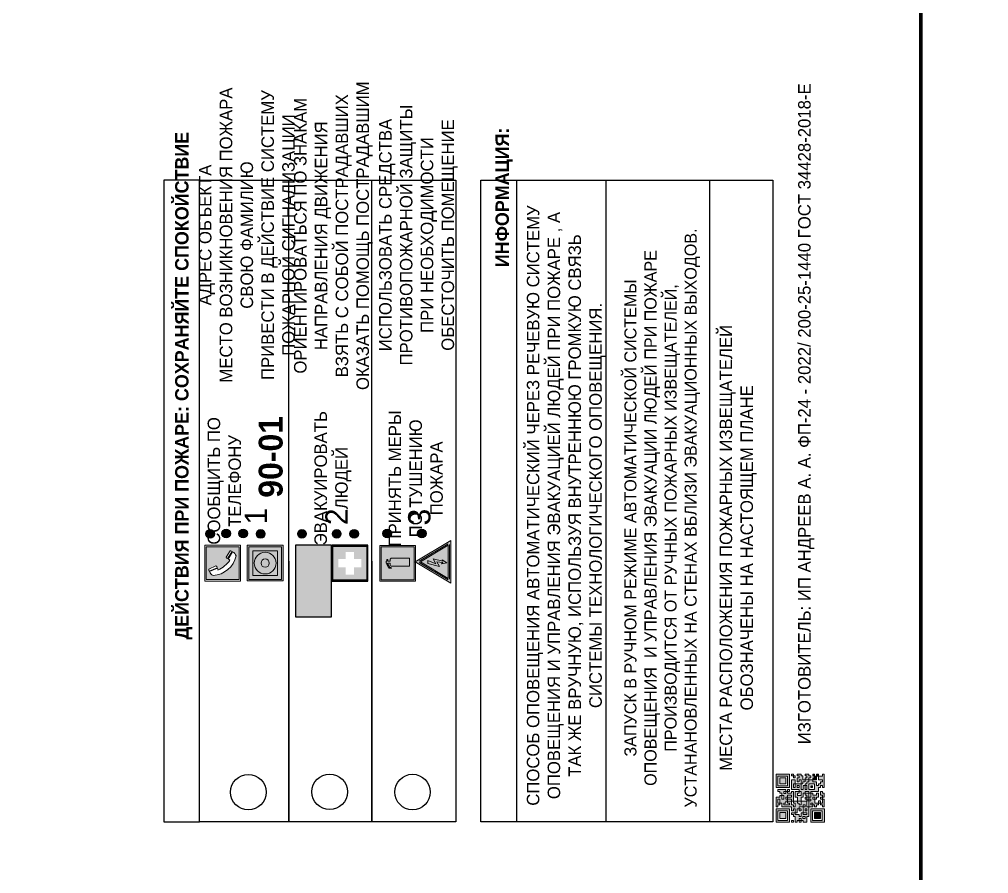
# Model space of a CAD drawing. Header units: millimetres. Extents: x 13114 to 67229, y 22859 to 38520.
# Drawn here: x 23837 to 24054.3, y 30905.4 to 31096.8 of the extents above; entities that cross this region are included whole.
import ezdxf

# ---------------------------------------------------------------- set-up
doc = ezdxf.new("R2010")
doc.units = ezdxf.units.MM
doc.styles.add('обычный', font='arial.ttf')

# ---------------------------------------------------------------- blocks, each defined once
blk = doc.blocks.new('A$C3E6D3DDE')
at = {"lineweight": 5}
h = blk.add_hatch(color=40, dxfattribs=at)
h.paths.add_polyline_path([(24.1, 1.45), (16.46, -11.35), (31.74, -11.35)])
h.paths.add_polyline_path([(24.09, -0.46), (30.03, -10.41), (18.14, -10.41)], flags=16)
h.paths.add_polyline_path([(24.54, -3.08), (23.41, -6.02), (25.13, -5.01), (24.33, -8.5), (24.82, -8.27), (23.79, -9.86), (23.4, -8.04), (23.8, -8.43), (24.04, -6.29), (22.39, -7.25), (23.44, -3.08)], flags=0)
h = blk.add_hatch(color=256, dxfattribs=at)
h.paths.add_polyline_path([(24.37, 0.03, 0.567511), (23.82, 0.03), (17.59, -10.4, 0.582454), (17.86, -10.88), (30.32, -10.88, 0.582149), (30.6, -10.4)])
h.paths.add_polyline_path([(24.09, -0.46), (18.14, -10.41), (30.03, -10.41)], flags=16)
h.paths.add_polyline_path([(24.54, -3.08), (23.41, -6.02), (25.13, -5.01), (24.33, -8.5), (24.82, -8.27), (23.79, -9.86), (23.4, -8.04), (23.8, -8.43), (24.04, -6.29), (22.39, -7.25), (23.44, -3.08)], flags=0)
h = blk.add_hatch(color=40, dxfattribs=at)
h.paths.add_polyline_path([(24.09, -0.46), (18.14, -10.41), (30.03, -10.41)])
h.paths.add_polyline_path([(24.82, -8.27), (23.79, -9.86), (23.4, -8.04), (23.8, -8.43), (24.04, -6.29), (22.39, -7.25), (23.44, -3.08), (24.54, -3.08), (23.41, -6.02), (25.13, -5.01), (24.33, -8.5)], flags=16)
at = {"color": 40, "lineweight": 5}
for p, q in [((16.46, -11.35), (24.1, 1.45)), ((24.1, 1.45), (31.74, -11.35))]:
    blk.add_line(p, q, dxfattribs=at)
at = {"lineweight": 5}
for p, q in [((17.59, -10.4), (23.82, 0.03)), ((24.37, 0.03), (30.6, -10.4)), ((18.14, -10.41), (24.09, -0.46)), ((23.44, -3.08), (22.39, -7.25)), ((23.41, -6.02), (24.54, -3.08)), ((24.54, -3.08), (23.44, -3.08)), ((24.09, -0.46), (30.03, -10.41)), ((22.39, -7.25), (24.04, -6.29)), ((25.13, -5.01), (23.41, -6.02)), ((24.04, -6.29), (23.8, -8.43)), ((24.33, -8.5), (25.13, -5.01)), ((18.14, -10.41), (30.03, -10.41)), ((23.8, -8.43), (23.4, -8.04)), ((23.4, -8.04), (23.79, -9.86)), ((23.79, -9.86), (24.82, -8.27)), ((24.82, -8.27), (24.33, -8.5)), ((17.86, -10.88), (30.32, -10.88))]:
    blk.add_line(p, q, dxfattribs=at)
at = {"color": 50, "lineweight": 5}
blk.add_line((31.74, -11.35), (16.46, -11.35), dxfattribs=at)
blk = doc.blocks.new('A$C456E1F9C')
at = {"lineweight": 5}
h = blk.add_hatch(color=242, dxfattribs=at)
h.paths.add_polyline_path([(0.51, -1.47), (0.51, -13.26), (12.29, -13.26), (12.29, -1.47)])
h.paths.add_polyline_path([(5.42, -4.95, -0.254479), (4.78, -5.4), (3.52, -2.53, -0.209735), (4.23, -2.4)], flags=16)
h.paths.add_polyline_path([(8.53, -8.6), (10.87, -10.17), (10.54, -10.76), (8.03, -9.13, -0.192251)], flags=16)
h.paths.add_polyline_path([(4.61, -5.49, 0.005518), (3.87, -5.72, 0.128647), (7.49, -10.01, 0.00809), (7.83, -9.33), (10.47, -10.97, -0.16736), (8.99, -12.25, -0.327862), (1.95, -3.95, -0.166952), (3.36, -2.62)], flags=16)
at = {"color": 242, "lineweight": 5}
for p, q in [((0, -13.77), (0, -0.97)), ((12.8, -0.97), (0, -0.97)), ((4.61, -5.49), (3.36, -2.62)), ((3.52, -2.53), (4.78, -5.4)), ((4.23, -2.4), (5.42, -4.95)), ((12.8, -13.77), (12.8, -0.97)), ((7.83, -9.33), (10.47, -10.97)), ((8.03, -9.13), (10.54, -10.76)), ((10.81, -10.12), (8.53, -8.6)), ((10.54, -10.76), (10.8, -10.3)), ((10.8, -10.3), (10.81, -10.12)), ((0, -13.77), (12.8, -13.77))]:
    blk.add_line(p, q, dxfattribs=at)
blk.add_lwpolyline([(0.51, -1.47), (12.29, -1.47), (12.29, -13.26), (0.51, -13.26)], close=True, dxfattribs=at)
for centre, radius, start, end in [((4.59, -5.34), 2.99, 114.2845, 152.1974), ((4.02, -3.27), 0.891, 76.3284, 123.7092), ((11.12, -3.31), 9.19, 183.9915, 256.6009), ((14.98, -39.1), 35.17, 107.1487, 108.4135), ((13.86, -0.94), 11.08, 205.5536, 234.8762), ((4.68, -4.59), 0.824, 276.9621, 334.0723), ((-13.31, 0.8), 23.44, 332.5487, 334.4027), ((8.94, -9.5), 0.989, 114.4092, 157.9388), ((7.87, -9.46), 3, 291.9291, 329.9329)]:
    blk.add_arc(centre, radius, start, end, dxfattribs=at)
blk = doc.blocks.new('A$C54414219')
at = {"true_color": 0xffffff}
h = blk.add_hatch(color=7, dxfattribs=at)
h.paths.add_polyline_path([(2.39, -9.45), (2.39, -18.3), (11.23, -18.3), (11.23, -9.45)], flags=0)
h.paths.add_polyline_path([(10.71, -13.87, -1), (2.92, -13.87, -1)], flags=0)
h.paths.add_polyline_path([(8.3, -13.87, -1), (5.33, -13.87, -1)], flags=0)
h.paths.add_polyline_path([(0.41, -7.47), (0.41, -20.27), (13.21, -20.27), (13.21, -7.47)])
h.paths.add_polyline_path([(0.92, -19.77), (12.71, -19.77), (12.71, -7.98), (0.92, -7.98)], flags=16)
h.paths.add_polyline_path([(11.23, -9.45), (11.23, -18.3), (2.39, -18.3), (2.39, -9.45)], flags=0)
at = {"lineweight": 5}
h = blk.add_hatch(color=242, dxfattribs=at)
h.paths.add_polyline_path([(12.71, -7.98), (0.92, -7.98), (0.92, -19.77), (12.71, -19.77)])
h.paths.add_polyline_path([(11.23, -18.3), (2.39, -18.3), (2.39, -9.45), (11.23, -9.45)], flags=16)
h.paths.add_polyline_path([(10.71, -13.87, -1), (2.92, -13.87, -1)], flags=0)
h.paths.add_polyline_path([(8.3, -13.87, -1), (5.33, -13.87, -1)], flags=0)
at = {"true_color": 0xffffff}
h = blk.add_hatch(color=7, dxfattribs=at)
h.paths.add_polyline_path([(2.39, -9.45), (2.39, -18.3), (11.23, -18.3), (11.23, -9.45)])
h.paths.add_polyline_path([(10.71, -13.87, -1), (2.92, -13.87, -1)], flags=16)
h.paths.add_polyline_path([(8.3, -13.87, -1), (5.33, -13.87, -1)], flags=0)
at = {"lineweight": 5}
h = blk.add_hatch(color=242, dxfattribs=at)
h.paths.add_polyline_path([(2.92, -13.87, 1), (10.71, -13.87, 1)])
h.paths.add_polyline_path([(8.3, -13.87, -1), (5.33, -13.87, -1)], flags=16)
at = {"color": 242, "lineweight": 5}
for p, q in [((0.41, -20.27), (0.41, -7.47)), ((0.41, -7.47), (13.21, -7.47)), ((0.41, -7.47), (13.21, -7.47)), ((13.21, -20.27), (13.21, -7.47)), ((0.41, -20.27), (13.21, -20.27))]:
    blk.add_line(p, q, dxfattribs=at)
for points in [[(0.92, -7.98), (12.71, -7.98), (12.71, -19.77), (0.92, -19.77)], [(2.39, -9.45), (11.23, -9.45), (11.23, -18.3), (2.39, -18.3)]]:
    blk.add_lwpolyline(points, close=True, dxfattribs=at)
for radius in [3.89, 1.49]:
    blk.add_circle((6.81, -13.87), radius, dxfattribs=at)
blk = doc.blocks.new('A$C32E8229D')
at = {"true_color": 0xffffff}
blk.add_hatch(color=7, dxfattribs=at).paths.add_polyline_path([(0, 0), (0, -8), (16, -8), (16, 0)])
h = blk.add_hatch(color=126)
h.paths.add_polyline_path([(0.2, -0.2), (15.8, -0.2), (15.8, -7.8), (0.2, -7.8)])
h.paths.add_polyline_path([(13.49, -2.05), (12.08, -2.05), (11.37, -2.63, 0.162397), (11.29, -2.84), (11.29, -3.63), (10.35, -3.63), (10.35, -4.05), (11.68, -4.05), (11.68, -3.48), (12.26, -4.28), (11.29, -5.1), (11.29, -6.78), (11.85, -6.78), (11.85, -5.44), (12.8, -4.64), (12.8, -5.94), (14.46, -5.94), (14.46, -5.39), (13.45, -5.39), (13.45, -3.97), (12.46, -2.59), (13.15, -2.59), (13.69, -3.34), (14.18, -3)], flags=16)
h.paths.add_polyline_path([(10.74, -1.82, 1), (11.8, -1.82, 1)], flags=16)
h.paths.add_polyline_path([(9.39, -3.59), (5.99, -3.59), (6.56, -3.03), (5.91, -3.03), (5.1, -3.83), (5.91, -4.64), (6.56, -4.64), (5.99, -4.09), (9.39, -4.09)], flags=16)
h.paths.add_polyline_path([(4.29, -1.08), (1.72, -1.08), (1.72, -6.6), (4.29, -6.6)], flags=16)
at = {"color": 126}
blk.add_lwpolyline([(16, -8), (0, -8), (0, 0), (16, 0)], close=True, dxfattribs=at)
blk = doc.blocks.new('A$C18900ED3')
h = blk.add_hatch(color=126)
h.paths.add_polyline_path([(-0.18, -0.18), (-7.02, -0.18), (-7.02, -7.02), (-0.18, -7.02)])
h.paths.add_polyline_path([(-5.89, -4.46), (-5.89, -2.77), (-4.46, -2.77), (-4.46, -1.31), (-2.77, -1.31), (-2.77, -2.77), (-1.33, -2.77), (-1.33, -4.46), (-2.77, -4.46), (-2.77, -5.89), (-4.46, -5.89), (-4.46, -4.46)], flags=16)
at = {"color": 126}
for p, q in [((-7.2, 0), (-7.2, -7.2)), ((0, 0), (-7.2, 0)), ((0, -7.2), (0, 0)), ((-7.02, -7.02), (-7.02, -0.18)), ((-7.02, -0.18), (-0.18, -0.18)), ((-0.18, -0.18), (-0.18, -7.02)), ((-7.2, -7.2), (0, -7.2)), ((-0.18, -7.02), (-7.02, -7.02))]:
    blk.add_line(p, q, dxfattribs=at)
blk = doc.blocks.new('A$C3AD82952')
at = {"true_color": 0xf5f5ff}
h = blk.add_hatch(color=7, dxfattribs=at)
h.dxf.hatch_style = 1
h.paths.add_polyline_path([(8.21, 8.73, 0.414214), (7.89, 9.05), (7.22, 9.05), (7.22, 9.92), (7.59, 9.92, 1), (7.57, 10.36), (7.22, 10.36), (7.22, 10.6), (6.43, 10.6), (6.43, 10.36), (6.01, 10.36), (4.74, 9.59), (4.74, 8.69), (4.98, 8.73), (4.98, 9.26), (6.12, 9.91), (6.43, 9.91), (6.43, 9.05), (5.76, 9.05, 0.414214), (5.44, 8.73), (5.44, 2.2), (8.21, 2.2)], flags=0)
h.paths.add_polyline_path([(12.8, 12.8), (0, 12.8), (0, 0), (12.8, 0)])
h.paths.add_polyline_path([(0.51, 12.29), (12.29, 12.29), (12.29, 0.51), (0.51, 0.51)], flags=16)
h.paths.add_polyline_path([(4.74, 9.59), (6.01, 10.36), (6.43, 10.36), (6.43, 10.6), (7.22, 10.6), (7.22, 10.36), (7.59, 10.36, -0.94586), (7.59, 9.92), (7.22, 9.92), (7.22, 9.05), (7.89, 9.05, -0.414214), (8.21, 8.73), (8.21, 2.2), (5.44, 2.2), (5.44, 8.73, -0.414214), (5.76, 9.05), (6.43, 9.05), (6.43, 9.91), (6.12, 9.91), (4.98, 9.26), (4.98, 8.73), (4.74, 8.69)], flags=0)
h = blk.add_hatch(color=242)
h.dxf.hatch_style = 1
h.paths.add_polyline_path([(12.29, 12.29), (0.51, 12.29), (0.51, 0.51), (12.29, 0.51)])
h.paths.add_polyline_path([(4.74, 8.69), (4.74, 9.59), (6.01, 10.36), (6.43, 10.36), (6.43, 10.6), (7.22, 10.6), (7.22, 10.36), (7.59, 10.36, -0.94586), (7.59, 9.92), (7.22, 9.92), (7.22, 9.05), (7.89, 9.05, -0.414214), (8.21, 8.73), (8.21, 2.2), (5.44, 2.2), (5.44, 8.73, -0.414214), (5.76, 9.05), (6.43, 9.05), (6.43, 9.91), (6.12, 9.91), (4.98, 9.26), (4.98, 8.73)], flags=16)
h = blk.add_hatch(color=7, dxfattribs=at)
h.dxf.hatch_style = 1
h.paths.add_polyline_path([(8.21, 8.73, 0.414214), (7.89, 9.05), (7.22, 9.05), (7.22, 9.92), (7.59, 9.92, 1), (7.57, 10.36), (7.22, 10.36), (7.22, 10.6), (6.43, 10.6), (6.43, 10.36), (6.01, 10.36), (4.74, 9.59), (4.74, 8.69), (4.98, 8.73), (4.98, 9.26), (6.12, 9.91), (6.43, 9.91), (6.43, 9.05), (5.76, 9.05, 0.414214), (5.44, 8.73), (5.44, 2.2), (8.21, 2.2)])
at = {"color": 242, "lineweight": 5}
for p, q in [((0, 0), (0, 12.8)), ((0, 12.8), (12.8, 12.8)), ((7.22, 10.6), (6.43, 10.6)), ((6.43, 10.6), (6.43, 10.36)), ((7.22, 10.36), (7.22, 10.6)), ((12.8, 0), (12.8, 12.8)), ((6.01, 10.36), (4.74, 9.59)), ((4.74, 9.59), (4.74, 8.69)), ((4.74, 8.69), (4.98, 8.73)), ((4.98, 9.26), (6.12, 9.91)), ((4.98, 8.73), (4.98, 9.26)), ((5.44, 2.2), (5.44, 8.73)), ((5.76, 9.05), (6.43, 9.05)), ((6.01, 10.36), (6.43, 10.36)), ((6.12, 9.91), (6.43, 9.91)), ((6.43, 9.91), (6.43, 9.05)), ((7.59, 10.36), (7.22, 10.36)), ((7.22, 9.05), (7.22, 9.92)), ((7.59, 9.92), (7.22, 9.92)), ((7.89, 9.05), (7.22, 9.05)), ((8.21, 2.2), (8.21, 8.73)), ((0, 0), (12.8, 0)), ((5.44, 2.2), (8.21, 2.2))]:
    blk.add_line(p, q, dxfattribs=at)
blk.add_lwpolyline([(0.51, 12.29), (12.29, 12.29), (12.29, 0.51), (0.51, 0.51)], close=True, dxfattribs=at)
for centre, radius, start, end in [((5.76, 8.73), 0.32, 90, 180), ((7.58, 10.14), 0.223, 273.1875, 86.8125), ((7.89, 8.73), 0.32, 0, 90)]:
    blk.add_arc(centre, radius, start, end, dxfattribs=at)
blk = doc.blocks.new('QR')
at = {"lineweight": 0}
h = blk.add_hatch(color=256, dxfattribs=at)
h.dxf.hatch_style = 1
h.paths.add_polyline_path([(9241.16, 2687.38), (9242.01, 2687.38), (9242.01, 2687.83), (9241.59, 2687.83), (9241.59, 2688.68), (9239.45, 2688.68), (9239.45, 2688.25), (9239.86, 2688.25), (9239.86, 2687.83), (9240.29, 2687.83), (9240.29, 2688.25), (9241.16, 2688.25), (9241.16, 2687.83), (9240.29, 2687.83), (9240.29, 2687.38), (9239.45, 2687.38), (9239.45, 2685.22), (9238.57, 2685.22), (9238.57, 2684.8), (9239.02, 2684.8), (9239.02, 2684.37), (9238.13, 2684.37), (9238.13, 2683.92), (9239.02, 2683.92), (9239.02, 2683.5), (9239.44, 2683.5), (9239.44, 2682.64), (9239.87, 2682.64), (9239.87, 2682.18), (9239.44, 2682.18), (9239.44, 2682.64), (9238.13, 2682.64), (9238.13, 2681.76), (9237.71, 2681.76), (9237.71, 2682.64), (9238.13, 2682.64), (9238.13, 2683.07), (9237.27, 2683.07), (9237.27, 2683.51), (9237.71, 2683.51), (9237.71, 2684.37), (9238.13, 2684.37), (9238.13, 2685.22), (9237.71, 2685.22), (9237.71, 2684.8), (9237.28, 2684.8), (9237.28, 2684.38), (9235.98, 2684.38), (9235.98, 2683.92), (9236.4, 2683.92), (9236.4, 2683.49), (9236.84, 2683.49), (9236.84, 2683.07), (9236.4, 2683.07), (9236.4, 2682.64), (9235.98, 2682.64), (9235.98, 2681.76), (9237.29, 2681.76), (9237.29, 2681.33), (9239.43, 2681.33), (9239.43, 2681.76), (9240.74, 2681.76), (9240.74, 2683.05), (9239.87, 2683.05), (9239.87, 2683.5), (9240.29, 2683.5), (9240.29, 2683.91), (9240.74, 2683.91), (9240.74, 2684.81), (9240.29, 2684.81), (9240.29, 2684.79), (9240.29, 2684.37), (9239.45, 2684.37), (9239.45, 2684.8), (9239.87, 2684.8), (9239.87, 2685.21), (9240.74, 2685.21), (9240.74, 2686.1), (9240.29, 2686.1), (9240.29, 2685.64), (9239.86, 2685.64), (9239.86, 2686.95), (9240.29, 2686.95), (9240.29, 2686.52), (9240.74, 2686.52), (9240.74, 2686.1), (9241.16, 2686.1), (9241.16, 2686.53), (9241.59, 2686.53), (9241.59, 2686.1), (9242.02, 2686.1), (9242.02, 2685.21), (9241.59, 2685.21), (9241.59, 2686.1), (9241.16, 2686.1), (9241.16, 2685.21), (9240.74, 2685.21), (9240.74, 2684.81), (9242.89, 2684.81), (9242.89, 2685.22), (9242.47, 2685.22), (9242.47, 2686.11), (9242.89, 2686.11), (9242.89, 2686.52), (9242.46, 2686.52), (9242.46, 2686.95), (9242.89, 2686.95), (9242.89, 2686.52), (9243.32, 2686.52), (9243.32, 2688.26), (9242.9, 2688.26), (9242.9, 2687.83), (9242.47, 2687.83), (9242.47, 2687.38), (9242.01, 2687.38), (9242.01, 2686.94), (9241.16, 2686.94)])
h.paths.add_polyline_path([(9239.02, 2682.18), (9239.02, 2681.76), (9238.54, 2681.76), (9238.54, 2682.18)], flags=16)
h.paths.add_polyline_path([(9237.27, 2682.65), (9237.27, 2682.19), (9236.83, 2682.19), (9236.83, 2682.65)], flags=16)
h = blk.add_hatch(color=256, dxfattribs=at)
h.dxf.hatch_style = 1
h.paths.add_polyline_path([(9238.15, 2687.83), (9236.83, 2687.83), (9236.83, 2686.52), (9238.15, 2686.52)], flags=0)
h.paths.add_polyline_path([(9239.01, 2685.65), (9239.01, 2688.68), (9235.98, 2688.68), (9235.98, 2685.65)])
h.paths.add_polyline_path([(9236.41, 2686.1), (9236.41, 2688.26), (9238.56, 2688.26), (9238.56, 2686.1)], flags=16)
h.paths.add_polyline_path([(9236.83, 2686.52), (9236.83, 2687.83), (9238.15, 2687.83), (9238.15, 2686.52)], flags=0)
h = blk.add_hatch(color=256, dxfattribs=at)
h.dxf.hatch_style = 1
h.paths.add_polyline_path([(9238.15, 2686.52), (9238.15, 2687.83), (9236.83, 2687.83), (9236.83, 2686.52)])
h.paths.add_polyline_path([(9245.91, 2686.52), (9245.91, 2687.83), (9244.59, 2687.83), (9244.59, 2686.52)], flags=0)
h.paths.add_polyline_path([(9246.77, 2685.65), (9246.77, 2688.68), (9243.74, 2688.68), (9243.74, 2685.65)])
h.paths.add_polyline_path([(9244.17, 2686.1), (9244.17, 2688.26), (9246.32, 2688.26), (9246.32, 2686.1)], flags=16)
h.paths.add_polyline_path([(9244.59, 2686.52), (9244.59, 2687.83), (9245.91, 2687.83), (9245.91, 2686.52)], flags=0)
h = blk.add_hatch(color=256, dxfattribs=at)
h.dxf.hatch_style = 1
h.paths.add_polyline_path([(9240.75, 2681.76), (9240.75, 2681.35), (9241.17, 2681.35), (9241.17, 2681.76)])
h.paths.add_polyline_path([(9241.6, 2682.18), (9241.17, 2682.18), (9241.17, 2681.76), (9241.6, 2681.76)])
h.paths.add_polyline_path([(9242.47, 2681.34), (9242.47, 2682.19), (9242.02, 2682.19), (9242.02, 2681.76), (9241.6, 2681.76), (9241.6, 2681.34)])
h.paths.add_polyline_path([(9239.87, 2678.3), (9239.44, 2678.3), (9239.44, 2677.89), (9241.17, 2677.89), (9241.17, 2678.3), (9240.28, 2678.3), (9240.28, 2678.73), (9239.87, 2678.73)])
h.paths.add_polyline_path([(9240.75, 2678.73), (9240.75, 2679.19), (9240.28, 2679.19), (9240.28, 2678.73)])
h.paths.add_polyline_path([(9241.6, 2678.73), (9241.17, 2678.73), (9241.17, 2678.3), (9241.6, 2678.3)])
h.paths.add_polyline_path([(9242.02, 2678.3), (9241.6, 2678.3), (9241.6, 2677.89), (9242.48, 2677.89), (9242.48, 2678.31), (9242.9, 2678.31), (9242.9, 2678.73), (9242.02, 2678.73)])
h.paths.add_polyline_path([(9246.36, 2684.37), (9246.36, 2684.79), (9245.93, 2684.79), (9245.93, 2684.37)])
h.paths.add_polyline_path([(9246.78, 2685.2), (9246.36, 2685.2), (9246.36, 2684.79), (9246.78, 2684.79)])
h.paths.add_polyline_path([(9245.91, 2687.83), (9244.59, 2687.83), (9244.59, 2686.52), (9245.91, 2686.52)])
h = blk.add_hatch(color=256, dxfattribs=at)
h.dxf.hatch_style = 1
h.paths.add_polyline_path([(9243.32, 2686.11), (9242.89, 2686.11), (9242.89, 2685.64), (9243.32, 2685.64)])
h.paths.add_polyline_path([(9239.02, 2683.07), (9239.02, 2683.5), (9238.56, 2683.5), (9238.56, 2683.07)])
h.paths.add_polyline_path([(9236.4, 2684.8), (9236.4, 2685.22), (9235.98, 2685.22), (9235.98, 2684.8)])
h.paths.add_polyline_path([(9236.4, 2683.07), (9236.4, 2683.49), (9235.98, 2683.49), (9235.98, 2683.07)])
h = blk.add_hatch(color=256, dxfattribs=at)
h.dxf.hatch_style = 1
h.paths.add_polyline_path([(9243.32, 2682.64), (9243.32, 2683.07), (9244.62, 2683.07), (9244.62, 2684.37), (9243.74, 2684.37), (9243.74, 2684.8), (9244.62, 2684.8), (9244.62, 2684.37), (9245.48, 2684.37), (9245.48, 2685.22), (9243.32, 2685.22), (9243.32, 2683.5), (9242.89, 2683.5), (9242.89, 2683.06), (9242.01, 2683.06), (9242.01, 2683.91), (9242.47, 2683.91), (9242.47, 2683.5), (9242.89, 2683.5), (9242.89, 2684.38), (9241.59, 2684.38), (9241.59, 2683.91), (9240.74, 2683.91), (9240.74, 2683.05), (9241.59, 2683.05), (9241.59, 2682.64), (9242.47, 2682.64), (9242.47, 2682.19), (9242.91, 2682.19), (9242.91, 2681.34), (9242.48, 2681.34), (9242.48, 2680.91), (9242.91, 2680.91), (9242.91, 2679.17), (9243.75, 2679.17), (9243.75, 2678.73), (9244.2, 2678.73), (9244.2, 2678.3), (9243.75, 2678.3), (9243.75, 2677.88), (9246.78, 2677.88), (9246.78, 2678.3), (9246.35, 2678.3), (9246.35, 2679.19), (9245.48, 2679.19), (9245.48, 2678.31), (9245.05, 2678.31), (9245.05, 2678.73), (9244.62, 2678.73), (9244.62, 2679.19), (9244.2, 2679.19), (9244.2, 2679.61), (9245.05, 2679.61), (9245.05, 2680.46), (9245.48, 2680.46), (9245.48, 2681.34), (9245.04, 2681.34), (9245.04, 2681.76), (9244.63, 2681.76), (9244.63, 2682.19), (9244.21, 2682.19), (9244.21, 2681.76), (9243.32, 2681.76), (9243.32, 2682.19), (9244.21, 2682.19), (9244.21, 2682.64)])
h.paths.add_polyline_path([(9243.75, 2683.49), (9243.75, 2683.92), (9244.21, 2683.92), (9244.21, 2683.49)], flags=16)
h.paths.add_polyline_path([(9243.32, 2681.34), (9244.63, 2681.34), (9244.63, 2680.04), (9243.32, 2680.04)], flags=16)
h.paths.add_polyline_path([(9243.76, 2680.89), (9244.18, 2680.89), (9244.18, 2680.48), (9243.76, 2680.48)], flags=0)
h = blk.add_hatch(color=256, dxfattribs=at)
h.dxf.hatch_style = 1
h.paths.add_polyline_path([(9246.36, 2683.07), (9246.78, 2683.07), (9246.78, 2683.92), (9246.36, 2683.92), (9246.36, 2683.49), (9245.92, 2683.49), (9245.92, 2683.92), (9245.06, 2683.92), (9245.06, 2683.49), (9245.48, 2683.49), (9245.48, 2683.07), (9244.62, 2683.07), (9244.62, 2682.65), (9245.05, 2682.65), (9245.05, 2682.18), (9245.48, 2682.18), (9245.48, 2682.65), (9246.36, 2682.65)])
h.paths.add_polyline_path([(9246.78, 2682.18), (9246.36, 2682.18), (9246.36, 2681.75), (9245.92, 2681.75), (9245.92, 2682.18), (9245.48, 2682.18), (9245.48, 2681.34), (9245.48, 2681.34), (9245.94, 2681.34), (9245.94, 2680.91), (9246.36, 2680.91), (9246.36, 2681.34), (9246.78, 2681.34)])
h = blk.add_hatch(color=256, dxfattribs=at)
h.dxf.hatch_style = 1
h.paths.add_polyline_path([(9242.02, 2680.46), (9242.48, 2680.46), (9242.48, 2680.91), (9241.58, 2680.91), (9241.58, 2681.35), (9241.17, 2681.35), (9241.17, 2680.91), (9240.75, 2680.91), (9240.75, 2681.33), (9239.43, 2681.33), (9239.43, 2680.46), (9239.86, 2680.46), (9239.86, 2680.92), (9240.3, 2680.92), (9240.3, 2680.46), (9239.86, 2680.46), (9239.86, 2680.04), (9239.44, 2680.04), (9239.44, 2679.62), (9239.86, 2679.62), (9239.86, 2679.19), (9240.29, 2679.19), (9240.29, 2680.03), (9241.18, 2680.03), (9241.18, 2680.47), (9241.6, 2680.47), (9241.6, 2680.03), (9241.18, 2680.03), (9241.18, 2679.61), (9241.6, 2679.61), (9241.6, 2679.19), (9242.47, 2679.19), (9242.47, 2679.6), (9242.02, 2679.6)])
h = blk.add_hatch(color=256, dxfattribs=at)
h.dxf.hatch_style = 1
h.paths.add_polyline_path([(9235.98, 2680.9), (9235.98, 2677.86), (9239.02, 2677.86), (9239.02, 2680.9)])
h.paths.add_polyline_path([(9238.57, 2680.48), (9238.57, 2678.32), (9236.41, 2678.32), (9236.41, 2680.48)], flags=16)
h.paths.add_polyline_path([(9238.15, 2680.05), (9238.15, 2678.74), (9236.83, 2678.74), (9236.83, 2680.05)], flags=0)
h = blk.add_hatch(color=256, dxfattribs=at)
h.dxf.hatch_style = 1
h.paths.add_polyline_path([(9238.15, 2680.05), (9236.83, 2680.05), (9236.83, 2678.74), (9238.15, 2678.74)])
h = blk.add_hatch(color=256, dxfattribs=at)
h.dxf.hatch_style = 1
h.paths.add_polyline_path([(9244.18, 2680.48), (9244.18, 2680.89), (9243.76, 2680.89), (9243.76, 2680.48)])
h = blk.add_hatch(color=256, dxfattribs=at)
h.dxf.hatch_style = 1
h.paths.add_polyline_path([(9245.93, 2680.04), (9245.93, 2680.46), (9245.48, 2680.46), (9245.48, 2679.62), (9246.35, 2679.62), (9246.35, 2680.04)])
h.paths.add_polyline_path([(9246.78, 2680.04), (9246.78, 2680.46), (9246.35, 2680.46), (9246.35, 2680.04)])
h.paths.add_polyline_path([(9246.78, 2679.18), (9246.78, 2679.62), (9246.35, 2679.62), (9246.35, 2679.18)])
for points in [[(9237.71, 2685.22), (9238.13, 2685.22), (9238.13, 2684.37), (9237.71, 2684.37), (9237.71, 2683.51), (9237.27, 2683.51), (9237.27, 2683.07), (9238.13, 2683.07), (9238.13, 2682.64), (9237.71, 2682.64), (9237.71, 2681.76), (9238.13, 2681.76), (9238.13, 2682.64), (9239.44, 2682.64), (9239.44, 2683.5), (9239.02, 2683.5), (9239.02, 2683.07), (9238.56, 2683.07), (9238.56, 2683.5), (9239.02, 2683.5), (9239.02, 2683.92), (9238.13, 2683.92), (9238.13, 2684.37), (9239.02, 2684.37), (9239.02, 2684.8), (9238.57, 2684.8), (9238.57, 2685.22), (9239.45, 2685.22), (9239.45, 2687.38), (9240.29, 2687.38), (9240.29, 2687.83), (9239.86, 2687.83), (9239.86, 2688.25), (9239.45, 2688.25), (9239.45, 2688.68), (9241.59, 2688.68), (9241.59, 2687.83), (9242.01, 2687.83), (9242.01, 2687.38), (9242.47, 2687.38), (9242.47, 2687.83), (9242.9, 2687.83), (9242.9, 2688.26), (9243.32, 2688.26), (9243.32, 2686.52), (9242.89, 2686.52), (9242.89, 2686.11), (9243.32, 2686.11), (9243.32, 2685.64), (9242.89, 2685.64), (9242.89, 2686.11), (9242.47, 2686.11), (9242.47, 2685.22), (9242.89, 2685.22), (9242.89, 2684.81), (9240.74, 2684.81), (9240.74, 2683.91), (9241.59, 2683.91), (9241.59, 2684.38), (9242.89, 2684.38), (9242.89, 2683.5), (9242.47, 2683.5), (9242.47, 2683.91), (9242.01, 2683.91), (9242.01, 2683.06), (9242.89, 2683.06), (9242.89, 2683.5), (9243.32, 2683.5), (9243.32, 2685.22), (9245.48, 2685.22), (9245.48, 2684.37), (9244.62, 2684.37), (9244.62, 2683.07), (9245.48, 2683.07), (9245.48, 2683.49), (9245.06, 2683.49), (9245.06, 2683.92), (9245.92, 2683.92), (9245.92, 2683.49), (9246.36, 2683.49), (9246.36, 2683.92), (9246.78, 2683.92), (9246.78, 2683.07), (9246.36, 2683.07), (9246.36, 2682.65), (9245.48, 2682.65), (9245.48, 2682.18), (9245.92, 2682.18), (9245.92, 2681.75), (9246.36, 2681.75), (9246.36, 2682.18), (9246.78, 2682.18), (9246.78, 2681.34), (9246.36, 2681.34), (9246.36, 2680.91), (9245.94, 2680.91), (9245.94, 2681.34), (9245.48, 2681.34), (9245.48, 2680.46), (9245.93, 2680.46), (9245.93, 2680.04), (9246.35, 2680.04), (9246.35, 2680.46), (9246.78, 2680.46), (9246.78, 2680.04), (9246.78, 2680.04), (9246.35, 2680.04), (9246.35, 2679.62), (9246.78, 2679.62), (9246.78, 2679.18), (9246.35, 2679.18), (9246.35, 2678.3), (9246.78, 2678.3), (9246.78, 2677.88), (9243.75, 2677.88), (9243.75, 2678.3), (9244.2, 2678.3), (9244.2, 2678.73), (9243.75, 2678.73), (9243.75, 2679.17), (9242.91, 2679.17), (9242.91, 2680.91), (9242.48, 2680.91), (9242.48, 2680.46), (9242.02, 2680.46), (9242.02, 2679.6), (9242.47, 2679.6), (9242.47, 2679.19), (9241.6, 2679.19), (9241.6, 2679.61), (9241.18, 2679.61), (9241.18, 2680.03), (9240.29, 2680.03), (9240.29, 2679.19), (9240.75, 2679.19), (9240.75, 2678.73), (9240.28, 2678.73), (9240.28, 2678.3), (9241.17, 2678.3), (9241.17, 2678.73), (9241.6, 2678.73), (9241.6, 2678.3), (9242.02, 2678.3), (9242.02, 2678.73), (9242.9, 2678.73), (9242.9, 2678.31), (9242.48, 2678.31), (9242.48, 2677.89), (9241.6, 2677.89), (9241.6, 2678.3), (9241.17, 2678.3), (9241.17, 2677.89), (9239.44, 2677.89), (9239.44, 2678.3), (9239.87, 2678.3), (9239.87, 2678.73), (9240.28, 2678.73), (9240.28, 2679.19), (9240.29, 2679.19), (9239.86, 2679.19), (9239.86, 2679.62), (9239.44, 2679.62), (9239.44, 2680.04), (9239.86, 2680.04), (9239.86, 2680.46), (9239.43, 2680.46), (9239.43, 2681.33), (9237.29, 2681.33), (9237.29, 2681.76), (9235.98, 2681.76), (9235.98, 2682.64), (9236.4, 2682.64), (9236.4, 2683.07), (9235.98, 2683.07), (9235.98, 2683.49), (9236.4, 2683.49), (9236.4, 2683.92), (9235.98, 2683.92), (9235.98, 2684.38), (9237.28, 2684.38), (9237.28, 2684.8), (9237.71, 2684.8), (9237.71, 2685.22), (9237.92, 2685.22)], [(9240.74, 2686.1), (9240.74, 2686.52), (9240.29, 2686.52), (9240.29, 2686.95), (9239.86, 2686.95), (9239.86, 2685.64), (9240.29, 2685.64), (9240.29, 2686.1), (9240.74, 2686.1), (9240.74, 2686.52)], [(9240.74, 2685.21), (9239.87, 2685.21), (9239.87, 2684.8), (9239.45, 2684.8), (9239.45, 2684.37), (9240.29, 2684.37), (9240.29, 2684.79), (9240.29, 2684.81), (9240.74, 2684.81), (9240.74, 2685.21), (9239.87, 2685.21)], [(9240.74, 2683.91), (9240.29, 2683.91), (9240.29, 2683.5), (9239.87, 2683.5), (9239.87, 2683.05), (9240.74, 2683.05), (9240.74, 2683.91)], [(9244.62, 2684.37), (9244.62, 2684.8), (9243.74, 2684.8), (9243.74, 2684.37), (9244.62, 2684.37)], [(9240.74, 2683.05), (9240.74, 2681.76), (9239.43, 2681.76), (9239.43, 2681.33), (9240.75, 2681.33), (9240.75, 2681.35), (9240.75, 2680.91), (9241.17, 2680.91), (9241.17, 2681.35), (9241.58, 2681.35), (9241.58, 2680.91), (9242.48, 2680.91), (9242.48, 2681.34), (9242.91, 2681.34), (9242.91, 2682.19), (9242.47, 2682.19), (9242.47, 2682.64), (9241.59, 2682.64), (9241.59, 2683.05), (9240.74, 2683.05)], [(9241.6, 2681.76), (9242.02, 2681.76), (9242.02, 2682.19), (9242.47, 2682.19), (9242.47, 2681.34), (9241.6, 2681.34), (9241.6, 2681.76)], [(9244.62, 2683.07), (9243.32, 2683.07), (9243.32, 2682.64), (9244.21, 2682.64), (9244.21, 2682.19), (9243.32, 2682.19), (9243.32, 2681.76), (9244.21, 2681.76), (9244.21, 2682.19), (9244.63, 2682.19), (9244.63, 2681.76), (9245.04, 2681.76), (9245.04, 2681.34), (9245.48, 2681.34)], [(9245.48, 2682.18), (9245.05, 2682.18), (9245.05, 2682.65), (9244.62, 2682.65), (9244.62, 2683.07)], [(9245.48, 2682.18), (9245.48, 2681.34)], [(9239.86, 2680.46), (9239.86, 2680.92), (9240.3, 2680.92), (9240.3, 2680.46), (9239.86, 2680.46)], [(9245.48, 2680.46), (9245.05, 2680.46), (9245.05, 2679.61), (9244.2, 2679.61), (9244.2, 2679.19), (9244.62, 2679.19), (9244.62, 2678.73), (9245.05, 2678.73), (9245.05, 2678.31), (9245.48, 2678.31), (9245.48, 2679.19), (9246.35, 2679.19), (9246.35, 2679.07)], [(9246.35, 2679.62), (9245.48, 2679.62), (9245.48, 2680.46)], [(9245.48, 2680.46), (9245.48, 2679.62), (9246.35, 2679.62), (9246.35, 2680.04), (9245.93, 2680.04), (9245.93, 2680.46), (9245.48, 2680.46), (9245.48, 2679.62)], [(9246.35, 2679.62), (9246.35, 2679.18)]]:
    blk.add_lwpolyline(points, dxfattribs=at)
for points in [[(9235.98, 2685.65), (9239.01, 2685.65), (9239.01, 2688.68), (9235.98, 2688.68)], [(9236.41, 2688.26), (9238.56, 2688.26), (9238.56, 2686.1), (9236.41, 2686.1)], [(9236.83, 2687.83), (9238.15, 2687.83), (9238.15, 2686.52), (9236.83, 2686.52)], [(9240.29, 2687.83), (9241.16, 2687.83), (9241.16, 2688.25), (9240.29, 2688.25)], [(9240.29, 2688.25), (9241.16, 2688.25), (9241.16, 2687.83), (9240.29, 2687.83)], [(9243.74, 2685.65), (9246.77, 2685.65), (9246.77, 2688.68), (9243.74, 2688.68)], [(9244.17, 2688.26), (9246.32, 2688.26), (9246.32, 2686.1), (9244.17, 2686.1)], [(9244.59, 2687.83), (9245.91, 2687.83), (9245.91, 2686.52), (9244.59, 2686.52)], [(9241.16, 2686.1), (9240.74, 2686.1), (9240.74, 2685.21), (9241.16, 2685.21)], [(9242.01, 2687.38), (9241.16, 2687.38), (9241.16, 2686.94), (9242.01, 2686.94)], [(9241.16, 2687.38), (9242.01, 2687.38), (9242.01, 2686.94), (9241.16, 2686.94)], [(9241.16, 2686.53), (9241.59, 2686.53), (9241.59, 2686.1), (9241.16, 2686.1)], [(9241.59, 2686.1), (9242.02, 2686.1), (9242.02, 2685.21), (9241.59, 2685.21)], [(9242.89, 2686.52), (9242.46, 2686.52), (9242.46, 2686.95), (9242.89, 2686.95)], [(9235.98, 2684.8), (9236.4, 2684.8), (9236.4, 2685.22), (9235.98, 2685.22)], [(9236.4, 2683.07), (9236.84, 2683.07), (9236.84, 2683.49), (9236.4, 2683.49)], [(9243.75, 2683.92), (9244.21, 2683.92), (9244.21, 2683.49), (9243.75, 2683.49)], [(9245.93, 2684.79), (9246.36, 2684.79), (9246.36, 2684.37), (9245.93, 2684.37)], [(9246.36, 2685.2), (9246.78, 2685.2), (9246.78, 2684.79), (9246.36, 2684.79)], [(9236.83, 2682.19), (9237.27, 2682.19), (9237.27, 2682.65), (9236.83, 2682.65)], [(9238.54, 2682.18), (9239.02, 2682.18), (9239.02, 2681.76), (9238.54, 2681.76)], [(9239.44, 2682.64), (9239.87, 2682.64), (9239.87, 2682.18), (9239.44, 2682.18)], [(9240.75, 2681.76), (9241.17, 2681.76), (9241.17, 2681.35), (9240.75, 2681.35)], [(9241.17, 2682.18), (9241.6, 2682.18), (9241.6, 2681.76), (9241.17, 2681.76)], [(9243.32, 2680.04), (9244.63, 2680.04), (9244.63, 2681.34), (9243.32, 2681.34)], [(9235.98, 2677.86), (9239.02, 2677.86), (9239.02, 2680.9), (9235.98, 2680.9)], [(9236.41, 2680.48), (9238.57, 2680.48), (9238.57, 2678.32), (9236.41, 2678.32)], [(9236.83, 2680.05), (9238.15, 2680.05), (9238.15, 2678.74), (9236.83, 2678.74)], [(9241.18, 2680.03), (9241.6, 2680.03), (9241.6, 2680.47), (9241.18, 2680.47)], [(9243.76, 2680.89), (9244.18, 2680.89), (9244.18, 2680.48), (9243.76, 2680.48)]]:
    blk.add_lwpolyline(points, close=True, dxfattribs=at)

msp = doc.modelspace()

# ---------------------------------------------------------------- hatches: boundary and pattern name
at = {"lineweight": 0}
h = msp.add_hatch(color=256, dxfattribs=at)
h.dxf.hatch_style = 1
h.paths.add_polyline_path([(23879.77, 30980.53, 1), (23879.77, 30982.46, 1)])
h = msp.add_hatch(color=256, dxfattribs=at)
h.dxf.hatch_style = 1
h.paths.add_polyline_path([(23883.36, 30980.64, 1), (23883.36, 30982.57, 1)])
h = msp.add_hatch(color=256, dxfattribs=at)
h.dxf.hatch_style = 1
h.paths.add_polyline_path([(23887.17, 30980.6, 1), (23887.17, 30982.53, 1)])
h = msp.add_hatch(color=256, dxfattribs=at)
h.dxf.hatch_style = 1
h.paths.add_polyline_path([(23891.1, 30980.52, 1), (23891.1, 30982.45, 1)])
h = msp.add_hatch(color=256, dxfattribs=at)
h.dxf.hatch_style = 1
h.paths.add_polyline_path([(23900.36, 30980.53, 1), (23900.36, 30982.46, 1)])
h = msp.add_hatch(color=256, dxfattribs=at)
h.dxf.hatch_style = 1
h.paths.add_polyline_path([(23908.14, 30980.57, 1), (23908.14, 30982.5, 1)])
h = msp.add_hatch(color=256, dxfattribs=at)
h.dxf.hatch_style = 1
h.paths.add_polyline_path([(23912.05, 30980.56, 1), (23912.05, 30982.49, 1)])
h = msp.add_hatch(color=256, dxfattribs=at)
h.dxf.hatch_style = 1
h.paths.add_polyline_path([(23919.47, 30980.62, 1), (23919.47, 30982.55, 1)])
h = msp.add_hatch(color=256, dxfattribs=at)
h.dxf.hatch_style = 1
h.paths.add_polyline_path([(23927.24, 30980.63, 1), (23927.24, 30982.56, 1)])

# ---------------------------------------------------------------- linework, layer by layer
at = {"color": 1, "lineweight": 100}
for points in [[(23439.09, 31290.6), (24039.09, 31290.6), (24039.09, 30895.6), (23439.09, 30895.6)], [(24039.09, 31290.6), (24639.09, 31290.6), (24639.09, 30895.6), (24039.09, 30895.6)]]:
    msp.add_lwpolyline(points, close=True, dxfattribs=at)
for points in [[(23877.42, 30916.99), (23877.42, 31060.76), (23869.37, 31060.76), (23869.37, 30916.99)], [(23877.42, 30916.99), (23877.42, 31060.76), (23934.82, 31060.76), (23934.82, 30916.99)]]:
    msp.add_lwpolyline(points, close=True)
for points in [[(23897.41, 30975.41), (23897.41, 30916.99), (23897.41, 31060.76)], [(23915.99, 30975.41), (23915.99, 30916.99), (23915.99, 31060.76)]]:
    msp.add_lwpolyline(points)
at = {"color": 0}
msp.add_lwpolyline([(23940.48, 30916.99), (23940.48, 31060.76), (24005.93, 31060.76), (24005.93, 30916.99)], close=True, dxfattribs=at)
for points in [[(23948.53, 30916.99), (23948.53, 31060.76)], [(23968.53, 30916.99), (23968.53, 31060.76)], [(23991.78, 30916.99), (23991.78, 31060.76)]]:
    msp.add_lwpolyline(points, dxfattribs=at)
for centre, radius in [((23879.77, 30981.5), 0.966), ((23883.36, 30981.6), 0.966), ((23887.17, 30981.57), 0.966), ((23891.1, 30981.48), 0.966), ((23900.36, 30981.49), 0.966), ((23908.14, 30981.53), 0.966), ((23912.05, 30981.53), 0.966), ((23919.47, 30981.59), 0.966), ((23927.24, 30981.59), 0.966), ((23888.34, 30923.62), 3.98), ((23906.57, 30923.71), 3.98), ((23925.15, 30923.65), 3.98)]:
    msp.add_circle(centre, radius)

# ---------------------------------------------------------------- block references
at = {"rotation": 89.99999999999999}
for name, p, xscale, yscale, zscale in [('A$C456E1F9C', (23877.96, 30970.94), 0.625, 0.625, 0.625), ('A$C54414219', (23883.44, 30970.69), 0.625, 0.625, 0.625), ('A$C18900ED3', (23907.09, 30978.94), 1.111111111007631, 1.111111111007631, 1.111111111007631), ('A$C3AD82952', (23925.82, 30970.89), 0.625, 0.625, 0.625), ('A$C3E6D3DDE', (23926.63, 30960.18), 0.625, 0.625, 0.625)]:
    msp.add_blockref(name, p, dxfattribs=dict(at, xscale=xscale, yscale=yscale, zscale=zscale))
at = {"xscale": -1, "rotation": 90}
msp.add_blockref('A$C32E8229D', (23898.94, 30978.94), dxfattribs=at)
at = {"color": 22, "lineweight": 100, "true_color": 0xbb1e10, "rotation": 89.99999999999999}
msp.add_blockref('QR', (26695.31, 21680.9), dxfattribs=at)

# ---------------------------------------------------------------- texts
at = {"lineweight": 0, "attachment_point": 5, "rotation": 90, "style": 'обычный'}
for s, insert, char_height, width in [('\\pi-8.4,l8.4,t8.4;{\\fProxima Nova Rg|b0|i0|c204|p2;АДРЕС ОБЪЕКТА\\PМЕСТО ВОЗНИКНОВЕНИЯ ПОЖАРА \\PСВОЮ ФАМИЛИЮ\\PПРИВЕСТИ В ДЕЙСТВИЕ СИСТЕМУ \\PПОЖАРНОЙ СИГНАЛИЗАЦИИ}', (23888.4, 31048.45), 2.8, 126.6484), ('\\pi-8.4,l8.4,t8.4;{\\fProxima Nova Rg|b0|i0|c204|p2;ОРИЕНТИРОВАТЬСЯ ПО ЗНАКАМ \\PНАПРАВЛЕНИЯ ДВИЖЕНИЯ\\PВЗЯТЬ С СОБОЙ ПОСТРАДАВШИХ\\PОКАЗАТЬ ПОМОЩЬ ПОСТРАДАВШИМ}', (23907.38, 31048.3), 2.8, 126.6484), ('\\pi-8.4,l8.4,t8.4;{\\fProxima Nova Rg|b0|i0|c204|p2;ИЗГОТОВИТЕЛЬ: ИП АНДРЕЕВ А. А.\\fProxima Nova Rg|b0|i0|c0|p2; \\fProxima Nova Rg|b0|i0|c204|p2;ФП-24 - 2022/ 200-25-1440 ГОСТ 34428-2018-Е\\H1.2266x; }', (24013.38, 31008.4), 2.8, 191.3484), ('\\pi-8.4,l8.4,t8.4;{\\fProxima Nova Rg|b0|i0|c204|p2;ИСПОЛЬЗОВАТЬ СРЕДСТВА \\PПРОТИВОПОЖАРНОЙ ЗАЩИТЫ \\PПРИ НЕОБХОДИМОСТИ \\PОБЕСТОЧИТЬ ПОМЕЩЕНИЕ}', (23926.45, 31048.46), 2.8, 126.6484), ('{\\fProxima Nova Rg|b1|i0|c204|p2;ИНФОРМАЦИЯ:\\H1.1997x; }', (23945.67, 31056.89), 3, 175.1736), ('{\\fProxima Nova Rg|b1|i0|c204|p2;ДЕЙСТВИЯ ПРИ ПОЖАРЕ: СОХРАНЯЙТЕ СПОКОЙСТВИЕ\\H1.6644x; }', (23873.86, 31014.7), 3, 175.1736), ('{\\fProxima Nova Rg|b0|i0|c204|p2;СПОСОБ ОПОВЕЩЕНИЯ АВТОМАТИЧЕСКИЙ ЧЕРЕЗ РЕЧЕВУЮ СИСТЕМУ ОПОВЕЩЕНИЯ И УПРАВЛЕНИЯ ЭВАКУАЦИЕЙ ЛЮДЕЙ ПРИ ПОЖАРЕ , А ТАК ЖЕ ВРУЧНУЮ, ИСПОЛЬЗУЯ ВНУТРЕННЮЮ ГРОМКУЮ СВЯЗЬ СИСТЕМЫ ТЕХНОЛОГИЧЕСКОГО ОПОВЕЩЕНИЯ.}', (23959.57, 30987.85), 2.8, 137.0334), ('{\\fProxima Nova Rg|b0|i0|c204|p2;\\P\\pt8.1;ЗАПУСК В РУЧНОМ РЕЖИМЕ АВТОМАТИЧЕСКОЙ СИСТЕМЫ ОПОВЕЩЕНИЯ  И УПРАВЛЕНИЯ ЭВАКУАЦИИ ЛЮДЕЙ ПРИ ПОЖАРЕ ПРОИЗВОДИТСЯ ОТ РУЧНЫХ ПОЖАРНЫХ ИЗВЕЩАТЕЛЕЙ, УСТАНАНОВЛЕННЫХ НА СТЕНАХ ВБЛИЗИ ЭВАКУАЦИОННЫХ ВЫХОДОВ. }', (23978.87, 30985.06), 2.7, 131.4512), ('\\pt8.4;{\\fProxima Nova Rg|b0|i0|c204|p2;\\PМЕСТА РАСПОЛОЖЕНИЯ ПОЖАРНЫХ ИЗВЕЩАТЕЛЕЙ ОБОЗНАЧЕНЫ НА НАСТОЯЩЕМ ПЛАНЕ}', (23995.79, 30978.37), 2.8, 118.5618), ('{\\fProxima Nova Rg|b0|i0|c204|p2;ЭВАКУИРОВАТЬ \\PЛЮДЕЙ}', (23907.29, 30993.98), 2.8, 126.6484), ('{\\fProxima Nova Rg|b0|i0|c204|p2;ПРИНЯТЬ МЕРЫ \\PПО ТУШЕНИЮ \\PПОЖАРА}', (23925.87, 30993.94), 2.8, 126.6484), ('{\\fProxima Nova Rg|b0|i0|c204|p2;СООБЩИТЬ ПО \\PТЕЛЕФОНУ}', (23882.97, 30993.37), 2.8, 126.6484), ('{\\fProxima Nova Rg|b1|i0|c204|p2;\\H1.0714x;90-01\\fProxima Nova Rg|b0|i0|c204|p2;\\H0.93331x; \\H1.3449x; }', (23893.38, 30998.76), 5, 126.6484), ('{\\fProxima Nova Rg|b0|i0|c204|p2;1\\H1.1667x; }', (23890.03, 30985.48), 5, 126.6484), ('{\\fProxima Nova Rg|b0|i0|c204|p2;2\\H1.1967x; }', (23908.11, 30985.33), 5, 126.6484), ('{\\fProxima Nova Rg|b0|i0|c204|p2;3\\H1.1967x; }', (23926.69, 30985.26), 5, 126.6484)]:
    msp.add_mtext(s, dxfattribs=dict(at, insert=insert, char_height=char_height, width=width))

doc.saveas('drawing.dxf')
